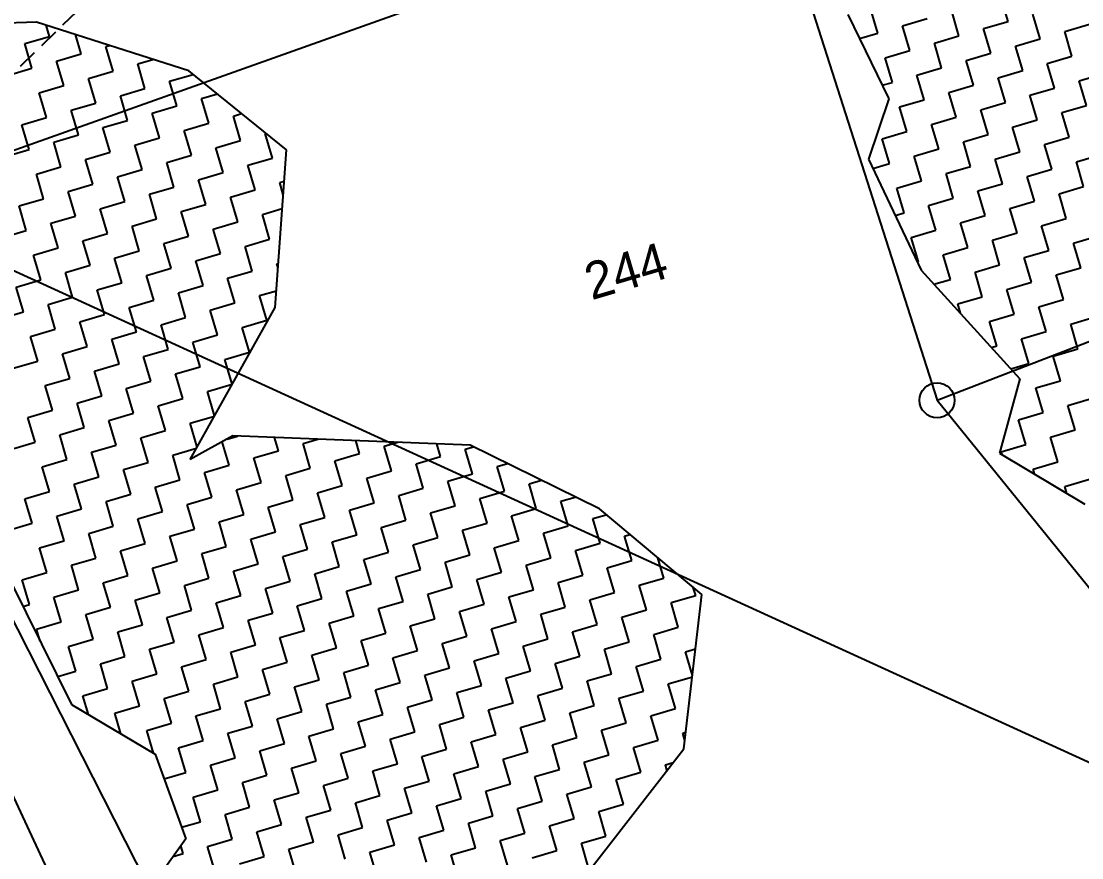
# Model space of a CAD drawing. Header units: metres. Extents: x 283645 to 285797, y 2017393 to 2020400.
# Drawn here: x 284073.8 to 284342.3, y 2018148.1 to 2018359.8 of the extents above; entities that cross this region are included whole.
import ezdxf
from ezdxf.enums import TextEntityAlignment as Align

# ---------------------------------------------------------------- set-up
doc = ezdxf.new("R2010")
doc.units = ezdxf.units.M
doc.linetypes.add('DASHED', pattern=[0.75, 0.5, -0.25])
for name, color, linetype in [('LINE_FOOTPATH', 1, 'DASHED'), ('POLY_HATCH', 12, 'Continuous'), ('POLY_PARCEL', 6, 'Continuous'), ('TEXT_PARCEL', 7, 'Continuous'), ('V_BOUND_LINE', 7, 'Continuous'), ('VILLAGE BOUNDRY', 1, 'Continuous')]:
    doc.layers.add(name, color=color, linetype=linetype)
doc.styles.add('TEXT_MAP', font='', dxfattribs={"height": 2.5})
doc.styles.get('TEXT_MAP').set_extended_font_data('Kruti Dev 050')

msp = doc.modelspace()

# ---------------------------------------------------------------- linework, layer by layer
msp.add_circle((284305.66, 2018263.89), 4.42)
at = {"layer": 'LINE_FOOTPATH', "ltscale": 10}
msp.add_line((284041.31, 2018317.09), (284160.58, 2018432.95), dxfattribs=at)
at = {"layer": 'POLY_HATCH', "linetype": 'Continuous'}
for p, q in [((284323.69, 2018359.78), (284321.85, 2018366.02)), ((284290.68, 2018356.83), (284288.84, 2018363.07)), ((284311.22, 2018356.11), (284309.38, 2018362.34)), ((284296.91, 2018358.67), (284303.15, 2018360.51)), ((284317.45, 2018357.95), (284323.69, 2018359.78)), ((284331.76, 2018355.39), (284329.92, 2018361.62)), ((284080.9, 2018355.99), (284080.06, 2018358.83)), ((284298.75, 2018352.44), (284296.91, 2018358.67)), ((284319.29, 2018351.71), (284317.45, 2018357.95)), ((284337.99, 2018357.22), (284344.23, 2018359.06)), ((284339.83, 2018350.99), (284337.99, 2018357.22)), ((284074.66, 2018354.15), (284080.9, 2018355.99)), ((284088.97, 2018351.59), (284087.54, 2018356.43)), ((284286.03, 2018355.46), (284290.68, 2018356.83)), ((284304.99, 2018354.27), (284311.22, 2018356.11)), ((284306.82, 2018348.04), (284304.99, 2018354.27)), ((284325.52, 2018353.55), (284331.76, 2018355.39)), ((284076.5, 2018347.92), (284074.66, 2018354.15)), ((284082.74, 2018349.75), (284088.97, 2018351.59)), ((284095.2, 2018353.43), (284096.09, 2018353.69)), ((284097.04, 2018347.19), (284095.2, 2018353.43)), ((284292.52, 2018350.6), (284298.75, 2018352.44)), ((284313.06, 2018349.88), (284319.29, 2018351.71)), ((284327.36, 2018347.32), (284325.52, 2018353.55)), ((284084.57, 2018343.52), (284082.74, 2018349.75)), ((284103.27, 2018349.03), (284107.1, 2018350.16)), ((284105.11, 2018342.8), (284103.27, 2018349.03)), ((284294.35, 2018344.36), (284292.52, 2018350.6)), ((284314.89, 2018343.64), (284313.06, 2018349.88)), ((284333.59, 2018349.15), (284339.83, 2018350.99)), ((284335.43, 2018342.92), (284333.59, 2018349.15)), ((284070.27, 2018346.08), (284076.5, 2018347.92)), ((284090.81, 2018345.36), (284097.04, 2018347.19)), ((284111.34, 2018344.63), (284117.28, 2018346.38)), ((284300.59, 2018346.2), (284306.82, 2018348.04)), ((284302.43, 2018339.97), (284300.59, 2018346.2)), ((284321.13, 2018345.48), (284327.36, 2018347.32)), ((284341.67, 2018344.76), (284347.9, 2018346.59)), ((284078.34, 2018341.68), (284084.57, 2018343.52)), ((284092.64, 2018339.12), (284090.81, 2018345.36)), ((284113.18, 2018338.4), (284111.34, 2018344.63)), ((284291.78, 2018343.61), (284294.35, 2018344.36)), ((284308.66, 2018341.81), (284314.89, 2018343.64)), ((284322.96, 2018339.25), (284321.13, 2018345.48)), ((284343.5, 2018338.52), (284341.67, 2018344.76)), ((284080.18, 2018335.45), (284078.34, 2018341.68)), ((284098.88, 2018340.96), (284105.11, 2018342.8)), ((284100.71, 2018334.73), (284098.88, 2018340.96)), ((284119.42, 2018340.24), (284123.44, 2018341.42)), ((284310.5, 2018335.57), (284308.66, 2018341.81)), ((284329.2, 2018341.08), (284335.43, 2018342.92)), ((284331.04, 2018334.85), (284329.2, 2018341.08)), ((284086.41, 2018337.29), (284092.64, 2018339.12)), ((284106.95, 2018336.56), (284113.18, 2018338.4)), ((284121.25, 2018334), (284119.42, 2018340.24)), ((284296.19, 2018338.13), (284302.43, 2018339.97)), ((284316.73, 2018337.41), (284322.96, 2018339.25)), ((284337.27, 2018336.69), (284343.5, 2018338.52)), ((284088.25, 2018331.05), (284086.41, 2018337.29)), ((284108.79, 2018330.33), (284106.95, 2018336.56)), ((284127.49, 2018335.84), (284129.59, 2018336.46)), ((284129.32, 2018329.61), (284127.49, 2018335.84)), ((284298.03, 2018331.9), (284296.19, 2018338.13)), ((284304.26, 2018333.73), (284310.5, 2018335.57)), ((284318.57, 2018331.17), (284316.73, 2018337.41)), ((284339.11, 2018330.45), (284337.27, 2018336.69)), ((284073.94, 2018333.61), (284080.18, 2018335.45)), ((284075.78, 2018327.38), (284073.94, 2018333.61)), ((284094.48, 2018332.89), (284100.71, 2018334.73)), ((284096.32, 2018326.65), (284094.48, 2018332.89)), ((284115.02, 2018332.17), (284121.25, 2018334)), ((284306.1, 2018327.5), (284304.26, 2018333.73)), ((284324.8, 2018333.01), (284331.04, 2018334.85)), ((284326.64, 2018326.78), (284324.8, 2018333.01)), ((284082.01, 2018329.21), (284088.25, 2018331.05)), ((284102.55, 2018328.49), (284108.79, 2018330.33)), ((284116.86, 2018325.93), (284115.02, 2018332.17)), ((284135.56, 2018331.44), (284135.75, 2018331.5)), ((284137.39, 2018325.21), (284135.56, 2018331.44)), ((284291.8, 2018330.06), (284298.03, 2018331.9)), ((284312.33, 2018329.34), (284318.57, 2018331.17)), ((284332.87, 2018328.62), (284339.11, 2018330.45)), ((284083.85, 2018322.98), (284082.01, 2018329.21)), ((284104.39, 2018322.26), (284102.55, 2018328.49)), ((284123.09, 2018327.77), (284129.32, 2018329.61)), ((284124.93, 2018321.54), (284123.09, 2018327.77)), ((284293.63, 2018323.83), (284291.8, 2018330.06)), ((284299.87, 2018325.66), (284306.1, 2018327.5)), ((284314.17, 2018323.1), (284312.33, 2018329.34)), ((284334.71, 2018322.38), (284332.87, 2018328.62)), ((284069.55, 2018325.54), (284075.78, 2018327.38)), ((284090.08, 2018324.82), (284096.32, 2018326.65)), ((284091.92, 2018318.58), (284090.08, 2018324.82)), ((284110.62, 2018324.1), (284116.86, 2018325.93)), ((284131.16, 2018323.37), (284137.39, 2018325.21)), ((284301.7, 2018319.43), (284299.87, 2018325.66)), ((284320.4, 2018324.94), (284326.64, 2018326.78)), ((284322.24, 2018318.71), (284320.4, 2018324.94)), ((284340.94, 2018324.22), (284347.18, 2018326.06)), ((284077.62, 2018321.14), (284083.85, 2018322.98)), ((284098.15, 2018320.42), (284104.39, 2018322.26)), ((284112.46, 2018317.86), (284110.62, 2018324.1)), ((284133, 2018317.14), (284131.16, 2018323.37)), ((284289.39, 2018322.58), (284293.63, 2018323.83)), ((284307.94, 2018321.27), (284314.17, 2018323.1)), ((284328.48, 2018320.54), (284334.71, 2018322.38)), ((284342.78, 2018317.98), (284340.94, 2018324.22)), ((284079.45, 2018314.91), (284077.62, 2018321.14)), ((284099.99, 2018314.19), (284098.15, 2018320.42)), ((284118.69, 2018319.7), (284124.93, 2018321.54)), ((284120.53, 2018313.46), (284118.69, 2018319.7)), ((284295.47, 2018317.59), (284301.7, 2018319.43)), ((284309.77, 2018315.03), (284307.94, 2018321.27)), ((284330.31, 2018314.31), (284328.48, 2018320.54)), ((284085.69, 2018316.75), (284091.92, 2018318.58)), ((284087.52, 2018310.51), (284085.69, 2018316.75)), ((284106.23, 2018316.02), (284112.46, 2018317.86)), ((284126.76, 2018315.3), (284133, 2018317.14)), ((284139.23, 2018318.98), (284140.38, 2018319.32)), ((284140.14, 2018315.9), (284139.23, 2018318.98)), ((284297.31, 2018311.36), (284295.47, 2018317.59)), ((284316.01, 2018316.87), (284322.24, 2018318.71)), ((284317.85, 2018310.64), (284316.01, 2018316.87)), ((284336.55, 2018316.15), (284342.78, 2018317.98)), ((284073.22, 2018313.07), (284079.45, 2018314.91)), ((284093.76, 2018312.35), (284099.99, 2018314.19)), ((284108.06, 2018309.79), (284106.23, 2018316.02)), ((284128.6, 2018309.07), (284126.76, 2018315.3)), ((284303.54, 2018313.2), (284309.77, 2018315.03)), ((284324.08, 2018312.47), (284330.31, 2018314.31)), ((284338.38, 2018309.91), (284336.55, 2018316.15)), ((284075.06, 2018306.84), (284073.22, 2018313.07)), ((284095.59, 2018306.12), (284093.76, 2018312.35)), ((284114.3, 2018311.63), (284120.53, 2018313.46)), ((284116.13, 2018305.39), (284114.3, 2018311.63)), ((284134.83, 2018310.91), (284139.88, 2018312.39)), ((284295.05, 2018310.69), (284297.31, 2018311.36)), ((284305.38, 2018306.96), (284303.54, 2018313.2)), ((284325.92, 2018306.24), (284324.08, 2018312.47)), ((284081.29, 2018308.68), (284087.52, 2018310.51)), ((284083.13, 2018302.44), (284081.29, 2018308.68)), ((284101.83, 2018307.95), (284108.06, 2018309.79)), ((284122.37, 2018307.23), (284128.6, 2018309.07)), ((284136.67, 2018304.67), (284134.83, 2018310.91)), ((284311.61, 2018308.8), (284317.85, 2018310.64)), ((284313.45, 2018302.57), (284311.61, 2018308.8)), ((284332.15, 2018308.08), (284338.38, 2018309.91)), ((284068.82, 2018305), (284075.06, 2018306.84)), ((284089.36, 2018304.28), (284095.59, 2018306.12)), ((284103.67, 2018301.72), (284101.83, 2018307.95)), ((284124.2, 2018301), (284122.37, 2018307.23)), ((284299.14, 2018305.12), (284305.38, 2018306.96)), ((284319.68, 2018304.4), (284325.92, 2018306.24)), ((284333.99, 2018301.84), (284332.15, 2018308.08)), ((284091.2, 2018298.05), (284089.36, 2018304.28)), ((284109.9, 2018303.56), (284116.13, 2018305.39)), ((284111.74, 2018297.32), (284109.9, 2018303.56)), ((284130.44, 2018302.83), (284136.67, 2018304.67)), ((284300.98, 2018298.89), (284299.14, 2018305.12)), ((284321.52, 2018298.17), (284319.68, 2018304.4)), ((284340.22, 2018303.68), (284346.45, 2018305.52)), ((284342.06, 2018297.45), (284340.22, 2018303.68)), ((284076.89, 2018300.61), (284083.13, 2018302.44)), ((284078.73, 2018294.37), (284076.89, 2018300.61)), ((284097.43, 2018299.88), (284103.67, 2018301.72)), ((284117.97, 2018299.16), (284124.2, 2018301)), ((284132.28, 2018296.6), (284130.44, 2018302.83)), ((284307.21, 2018300.73), (284313.45, 2018302.57)), ((284309.05, 2018294.49), (284307.21, 2018300.73)), ((284327.75, 2018300.01), (284333.99, 2018301.84)), ((284084.96, 2018296.21), (284091.2, 2018298.05)), ((284099.27, 2018293.65), (284097.43, 2018299.88)), ((284119.81, 2018292.93), (284117.97, 2018299.16)), ((284138.51, 2018298.44), (284138.88, 2018298.55)), ((284138.8, 2018297.45), (284138.51, 2018298.44)), ((284300.7, 2018298.81), (284300.98, 2018298.89)), ((284315.29, 2018296.33), (284321.52, 2018298.17)), ((284329.59, 2018293.77), (284327.75, 2018300.01)), ((284086.8, 2018289.97), (284084.96, 2018296.21)), ((284105.5, 2018295.49), (284111.74, 2018297.32)), ((284107.34, 2018289.25), (284105.5, 2018295.49)), ((284126.04, 2018294.76), (284132.28, 2018296.6)), ((284317.12, 2018290.1), (284315.29, 2018296.33)), ((284335.82, 2018295.61), (284342.06, 2018297.45)), ((284337.66, 2018289.38), (284335.82, 2018295.61)), ((284072.5, 2018292.53), (284078.73, 2018294.37)), ((284074.33, 2018286.3), (284072.5, 2018292.53)), ((284093.04, 2018291.81), (284099.27, 2018293.65)), ((284113.57, 2018291.09), (284119.81, 2018292.93)), ((284127.88, 2018288.53), (284126.04, 2018294.76)), ((284304.89, 2018293.27), (284309.05, 2018294.49)), ((284323.36, 2018291.93), (284329.59, 2018293.77)), ((284080.57, 2018288.14), (284086.8, 2018289.97)), ((284094.87, 2018285.58), (284093.04, 2018291.81)), ((284115.41, 2018284.86), (284113.57, 2018291.09)), ((284134.11, 2018290.37), (284138.38, 2018291.62)), ((284135.95, 2018284.13), (284134.11, 2018290.37)), ((284310.89, 2018288.26), (284317.12, 2018290.1)), ((284325.19, 2018285.7), (284323.36, 2018291.93)), ((284082.4, 2018281.9), (284080.57, 2018288.14)), ((284101.11, 2018287.41), (284107.34, 2018289.25)), ((284102.94, 2018281.18), (284101.11, 2018287.41)), ((284121.64, 2018286.69), (284127.88, 2018288.53)), ((284311.59, 2018285.9), (284310.89, 2018288.26)), ((284331.43, 2018287.54), (284337.66, 2018289.38)), ((284333.26, 2018281.3), (284331.43, 2018287.54)), ((284068.1, 2018284.46), (284074.33, 2018286.3)), ((284088.64, 2018283.74), (284094.87, 2018285.58)), ((284109.18, 2018283.02), (284115.41, 2018284.86)), ((284123.48, 2018280.46), (284121.64, 2018286.69)), ((284318.96, 2018283.86), (284325.19, 2018285.7)), ((284339.5, 2018283.14), (284345.73, 2018284.98)), ((284076.17, 2018280.07), (284082.4, 2018281.9)), ((284090.48, 2018277.51), (284088.64, 2018283.74)), ((284111.01, 2018276.78), (284109.18, 2018283.02)), ((284129.72, 2018282.3), (284135.95, 2018284.13)), ((284131.55, 2018276.06), (284129.72, 2018282.3)), ((284320.8, 2018277.63), (284318.96, 2018283.86)), ((284341.34, 2018276.91), (284339.5, 2018283.14)), ((284078.01, 2018273.83), (284076.17, 2018280.07)), ((284096.71, 2018279.34), (284102.94, 2018281.18)), ((284098.55, 2018273.11), (284096.71, 2018279.34)), ((284117.25, 2018278.62), (284123.48, 2018280.46)), ((284327.03, 2018279.47), (284333.26, 2018281.3)), ((284328.87, 2018273.23), (284327.03, 2018279.47)), ((284084.24, 2018275.67), (284090.48, 2018277.51)), ((284104.78, 2018274.95), (284111.01, 2018276.78)), ((284119.09, 2018272.39), (284117.25, 2018278.62)), ((284319.46, 2018277.23), (284320.8, 2018277.63)), ((284335.1, 2018275.07), (284341.34, 2018276.91)), ((284071.77, 2018272), (284078.01, 2018273.83)), ((284086.08, 2018269.44), (284084.24, 2018275.67)), ((284106.62, 2018268.71), (284104.78, 2018274.95)), ((284125.32, 2018274.22), (284131.55, 2018276.06)), ((284127.16, 2018267.99), (284125.32, 2018274.22)), ((284336.94, 2018268.84), (284335.1, 2018275.07)), ((284092.31, 2018271.27), (284098.55, 2018273.11)), ((284094.15, 2018265.04), (284092.31, 2018271.27)), ((284112.85, 2018270.55), (284119.09, 2018272.39)), ((284324.31, 2018271.89), (284328.87, 2018273.23)), ((284079.85, 2018267.6), (284086.08, 2018269.44)), ((284100.38, 2018266.88), (284106.62, 2018268.71)), ((284114.69, 2018264.32), (284112.85, 2018270.55)), ((284330.7, 2018267), (284336.94, 2018268.84)), ((284081.68, 2018261.36), (284079.85, 2018267.6)), ((284102.22, 2018260.64), (284100.38, 2018266.88)), ((284120.92, 2018266.15), (284127.16, 2018267.99)), ((284122.75, 2018259.96), (284120.92, 2018266.15)), ((284332.54, 2018260.77), (284330.7, 2018267)), ((284087.92, 2018263.2), (284094.15, 2018265.04)), ((284089.75, 2018256.97), (284087.92, 2018263.2)), ((284108.45, 2018262.48), (284114.69, 2018264.32)), ((284338.78, 2018262.6), (284345.01, 2018264.44)), ((284075.45, 2018259.53), (284081.68, 2018261.36)), ((284095.99, 2018258.81), (284102.22, 2018260.64)), ((284110.29, 2018256.25), (284108.45, 2018262.48)), ((284326.31, 2018258.93), (284332.54, 2018260.77)), ((284340.61, 2018256.37), (284338.78, 2018262.6)), ((284077.29, 2018253.29), (284075.45, 2018259.53)), ((284097.82, 2018252.57), (284095.99, 2018258.81)), ((284116.53, 2018258.08), (284122.72, 2018259.91)), ((284118.31, 2018252.02), (284116.53, 2018258.08)), ((284328.15, 2018252.69), (284326.31, 2018258.93)), ((284083.52, 2018255.13), (284089.75, 2018256.97)), ((284085.36, 2018248.9), (284083.52, 2018255.13)), ((284104.06, 2018254.41), (284110.29, 2018256.25)), ((284334.38, 2018254.53), (284340.61, 2018256.37)), ((284071.05, 2018251.46), (284077.29, 2018253.29)), ((284091.59, 2018250.73), (284097.82, 2018252.57)), ((284105.89, 2018248.17), (284104.06, 2018254.41)), ((284126.43, 2018247.45), (284124.68, 2018253.39)), ((284125.92, 2018254.08), (284128.51, 2018254.84)), ((284138.9, 2018251.13), (284137.91, 2018254.48)), ((284145.14, 2018252.96), (284148.84, 2018254.06)), ((284146.97, 2018246.73), (284145.14, 2018252.96)), ((284159.44, 2018250.4), (284158.47, 2018253.69)), ((284165.67, 2018252.24), (284169.17, 2018253.27)), ((284167.51, 2018246.01), (284165.67, 2018252.24)), ((284179.98, 2018249.68), (284179.03, 2018252.89)), ((284321.91, 2018250.86), (284328.15, 2018252.69)), ((284336.22, 2018248.3), (284334.38, 2018254.53)), ((284093.43, 2018244.5), (284091.59, 2018250.73)), ((284112.13, 2018250.01), (284118.19, 2018251.8)), ((284113.97, 2018243.78), (284112.13, 2018250.01)), ((284132.67, 2018249.29), (284138.9, 2018251.13)), ((284153.21, 2018248.57), (284159.44, 2018250.4)), ((284173.74, 2018247.84), (284179.98, 2018249.68)), ((284186.21, 2018251.52), (284188.33, 2018252.14)), ((284188.05, 2018245.28), (284186.21, 2018251.52)), ((284322.12, 2018250.16), (284321.91, 2018250.86)), ((284079.12, 2018247.06), (284085.36, 2018248.9)), ((284080.96, 2018240.83), (284079.12, 2018247.06)), ((284099.66, 2018246.34), (284105.89, 2018248.17)), ((284120.2, 2018245.62), (284126.43, 2018247.45)), ((284134.5, 2018243.06), (284132.67, 2018249.29)), ((284155.04, 2018242.33), (284153.21, 2018248.57)), ((284175.58, 2018241.61), (284173.74, 2018247.84)), ((284194.28, 2018247.12), (284196.91, 2018247.9)), ((284196.12, 2018240.89), (284194.28, 2018247.12)), ((284329.98, 2018246.46), (284336.22, 2018248.3)), ((284087.19, 2018242.66), (284093.43, 2018244.5)), ((284101.5, 2018240.1), (284099.66, 2018246.34)), ((284122.04, 2018239.38), (284120.2, 2018245.62)), ((284140.74, 2018244.89), (284146.97, 2018246.73)), ((284142.58, 2018238.66), (284140.74, 2018244.89)), ((284161.28, 2018244.17), (284167.51, 2018246.01)), ((284163.11, 2018237.94), (284161.28, 2018244.17)), ((284181.82, 2018243.45), (284188.05, 2018245.28)), ((284330.34, 2018245.24), (284329.98, 2018246.46)), ((284089.03, 2018236.43), (284087.19, 2018242.66)), ((284107.73, 2018241.94), (284113.97, 2018243.78)), ((284109.57, 2018235.71), (284107.73, 2018241.94)), ((284128.27, 2018241.22), (284134.5, 2018243.06)), ((284148.81, 2018240.5), (284155.04, 2018242.33)), ((284169.35, 2018239.77), (284175.58, 2018241.61)), ((284183.65, 2018237.21), (284181.82, 2018243.45)), ((284202.35, 2018242.73), (284205.49, 2018243.65)), ((284204.19, 2018236.49), (284202.35, 2018242.73)), ((284338.05, 2018242.06), (284344.29, 2018243.9)), ((284338.57, 2018240.31), (284338.05, 2018242.06)), ((284074.73, 2018238.99), (284080.96, 2018240.83)), ((284076.56, 2018232.76), (284074.73, 2018238.99)), ((284095.26, 2018238.27), (284101.5, 2018240.1)), ((284115.8, 2018237.54), (284122.04, 2018239.38)), ((284130.11, 2018234.98), (284128.27, 2018241.22)), ((284150.65, 2018234.26), (284148.81, 2018240.5)), ((284171.18, 2018233.54), (284169.35, 2018239.77)), ((284189.89, 2018239.05), (284196.12, 2018240.89)), ((284191.72, 2018232.82), (284189.89, 2018239.05)), ((284210.42, 2018238.33), (284214.07, 2018239.4)), ((284082.8, 2018234.59), (284089.03, 2018236.43)), ((284097.1, 2018232.03), (284095.26, 2018238.27)), ((284117.64, 2018231.31), (284115.8, 2018237.54)), ((284136.34, 2018236.82), (284142.58, 2018238.66)), ((284138.18, 2018230.59), (284136.34, 2018236.82)), ((284156.88, 2018236.1), (284163.11, 2018237.94)), ((284158.72, 2018229.87), (284156.88, 2018236.1)), ((284177.42, 2018235.38), (284183.65, 2018237.21)), ((284197.96, 2018234.65), (284204.19, 2018236.49)), ((284212.26, 2018232.09), (284210.42, 2018238.33)), ((284084.63, 2018228.36), (284082.8, 2018234.59)), ((284103.34, 2018233.87), (284109.57, 2018235.71)), ((284105.17, 2018227.64), (284103.34, 2018233.87)), ((284123.87, 2018233.15), (284130.11, 2018234.98)), ((284144.41, 2018232.42), (284150.65, 2018234.26)), ((284164.95, 2018231.7), (284171.18, 2018233.54)), ((284179.26, 2018229.14), (284177.42, 2018235.38)), ((284199.79, 2018228.42), (284197.96, 2018234.65)), ((284218.5, 2018233.93), (284221.91, 2018234.94)), ((284220.33, 2018227.7), (284218.5, 2018233.93)), ((284070.33, 2018230.92), (284076.56, 2018232.76)), ((284090.87, 2018230.2), (284097.1, 2018232.03)), ((284111.41, 2018229.47), (284117.64, 2018231.31)), ((284125.71, 2018226.91), (284123.87, 2018233.15)), ((284146.25, 2018226.19), (284144.41, 2018232.42)), ((284166.79, 2018225.47), (284164.95, 2018231.7)), ((284185.49, 2018230.98), (284191.72, 2018232.82)), ((284187.33, 2018224.75), (284185.49, 2018230.98)), ((284206.03, 2018230.26), (284212.26, 2018232.09)), ((284078.4, 2018226.52), (284084.63, 2018228.36)), ((284092.7, 2018223.96), (284090.87, 2018230.2)), ((284113.24, 2018223.24), (284111.41, 2018229.47)), ((284131.94, 2018228.75), (284138.18, 2018230.59)), ((284133.78, 2018222.52), (284131.94, 2018228.75)), ((284152.48, 2018228.03), (284158.72, 2018229.87)), ((284173.02, 2018227.31), (284179.26, 2018229.14)), ((284193.56, 2018226.58), (284199.79, 2018228.42)), ((284207.87, 2018224.02), (284206.03, 2018230.26)), ((284226.57, 2018229.53), (284227.91, 2018229.93)), ((284228.4, 2018223.3), (284226.57, 2018229.53)), ((284080.24, 2018220.29), (284078.4, 2018226.52)), ((284098.94, 2018225.8), (284105.17, 2018227.64)), ((284100.78, 2018219.57), (284098.94, 2018225.8)), ((284119.48, 2018225.08), (284125.71, 2018226.91)), ((284140.02, 2018224.35), (284146.25, 2018226.19)), ((284154.32, 2018221.79), (284152.48, 2018228.03)), ((284160.55, 2018223.63), (284166.79, 2018225.47)), ((284174.86, 2018221.07), (284173.02, 2018227.31)), ((284195.4, 2018220.35), (284193.56, 2018226.58)), ((284214.1, 2018225.86), (284220.33, 2018227.7)), ((284215.94, 2018219.63), (284214.1, 2018225.86)), ((284086.47, 2018222.12), (284092.7, 2018223.96)), ((284107.01, 2018221.4), (284113.24, 2018223.24)), ((284121.31, 2018218.84), (284119.48, 2018225.08)), ((284141.85, 2018218.12), (284140.02, 2018224.35)), ((284162.39, 2018217.4), (284160.55, 2018223.63)), ((284181.09, 2018222.91), (284187.33, 2018224.75)), ((284182.93, 2018216.68), (284181.09, 2018222.91)), ((284201.63, 2018222.19), (284207.87, 2018224.02)), ((284222.17, 2018221.46), (284228.4, 2018223.3)), ((284236.47, 2018218.9), (284234.96, 2018224.04)), ((284074, 2018218.45), (284080.24, 2018220.29)), ((284088.31, 2018215.89), (284086.47, 2018222.12)), ((284108.85, 2018215.17), (284107.01, 2018221.4)), ((284127.55, 2018220.68), (284133.78, 2018222.52)), ((284129.39, 2018214.45), (284127.55, 2018220.68)), ((284148.09, 2018219.96), (284154.32, 2018221.79)), ((284168.63, 2018219.23), (284174.86, 2018221.07)), ((284189.16, 2018218.51), (284195.4, 2018220.35)), ((284203.47, 2018215.95), (284201.63, 2018222.19)), ((284224.01, 2018215.23), (284222.17, 2018221.46)), ((284075.84, 2018212.22), (284074, 2018218.45)), ((284094.54, 2018217.73), (284100.78, 2018219.57)), ((284096.38, 2018211.49), (284094.54, 2018217.73)), ((284115.08, 2018217.01), (284121.31, 2018218.84)), ((284135.62, 2018216.28), (284141.85, 2018218.12)), ((284149.92, 2018213.72), (284148.09, 2018219.96)), ((284156.16, 2018215.56), (284162.39, 2018217.4)), ((284170.46, 2018213), (284168.63, 2018219.23)), ((284191, 2018212.28), (284189.16, 2018218.51)), ((284209.7, 2018217.79), (284215.94, 2018219.63)), ((284211.54, 2018211.56), (284209.7, 2018217.79)), ((284230.24, 2018217.07), (284236.47, 2018218.9)), ((284082.07, 2018214.05), (284088.31, 2018215.89)), ((284102.61, 2018213.33), (284108.85, 2018215.17)), ((284116.92, 2018210.77), (284115.08, 2018217.01)), ((284137.46, 2018210.05), (284135.62, 2018216.28)), ((284157.99, 2018209.33), (284156.16, 2018215.56)), ((284176.7, 2018214.84), (284182.93, 2018216.68)), ((284178.53, 2018208.6), (284176.7, 2018214.84)), ((284197.23, 2018214.12), (284203.47, 2018215.95)), ((284217.77, 2018213.39), (284224.01, 2018215.23)), ((284232.08, 2018210.83), (284230.24, 2018217.07)), ((284244.55, 2018214.51), (284243.95, 2018216.53)), ((284074.2, 2018211.73), (284075.84, 2018212.22)), ((284083.91, 2018207.82), (284082.07, 2018214.05)), ((284104.45, 2018207.1), (284102.61, 2018213.33)), ((284123.15, 2018212.61), (284129.39, 2018214.45)), ((284124.99, 2018206.38), (284123.15, 2018212.61)), ((284143.69, 2018211.89), (284149.92, 2018213.72)), ((284164.23, 2018211.16), (284170.46, 2018213)), ((284184.77, 2018210.44), (284191, 2018212.28)), ((284199.07, 2018207.88), (284197.23, 2018214.12)), ((284219.61, 2018207.16), (284217.77, 2018213.39)), ((284238.31, 2018212.67), (284244.55, 2018214.51)), ((284240.15, 2018206.44), (284238.31, 2018212.67)), ((284090.15, 2018209.66), (284096.38, 2018211.49)), ((284091.98, 2018203.42), (284090.15, 2018209.66)), ((284110.68, 2018208.93), (284116.92, 2018210.77)), ((284131.22, 2018208.21), (284137.46, 2018210.05)), ((284145.53, 2018205.65), (284143.69, 2018211.89)), ((284151.76, 2018207.49), (284157.99, 2018209.33)), ((284166.07, 2018204.93), (284164.23, 2018211.16)), ((284186.6, 2018204.21), (284184.77, 2018210.44)), ((284205.31, 2018209.72), (284211.54, 2018211.56)), ((284207.14, 2018203.48), (284205.31, 2018209.72)), ((284225.84, 2018209), (284232.08, 2018210.83)), ((284077.68, 2018205.98), (284083.91, 2018207.82)), ((284098.22, 2018205.26), (284104.45, 2018207.1)), ((284112.52, 2018202.7), (284110.68, 2018208.93)), ((284133.06, 2018201.98), (284131.22, 2018208.21)), ((284153.6, 2018201.26), (284151.76, 2018207.49)), ((284172.3, 2018206.77), (284178.53, 2018208.6)), ((284174.14, 2018200.53), (284172.3, 2018206.77)), ((284192.84, 2018206.04), (284199.07, 2018207.88)), ((284213.38, 2018205.32), (284219.61, 2018207.16)), ((284227.68, 2018202.76), (284225.84, 2018209)), ((284078.58, 2018202.92), (284077.68, 2018205.98)), ((284100.05, 2018199.03), (284098.22, 2018205.26)), ((284118.75, 2018204.54), (284124.99, 2018206.38)), ((284120.59, 2018198.3), (284118.75, 2018204.54)), ((284139.29, 2018203.82), (284145.53, 2018205.65)), ((284159.83, 2018203.09), (284166.07, 2018204.93)), ((284180.37, 2018202.37), (284186.6, 2018204.21)), ((284194.68, 2018199.81), (284192.84, 2018206.04)), ((284215.21, 2018199.09), (284213.38, 2018205.32)), ((284233.92, 2018204.6), (284240.15, 2018206.44)), ((284235.75, 2018198.37), (284233.92, 2018204.6)), ((284085.75, 2018201.59), (284091.98, 2018203.42)), ((284087.59, 2018195.35), (284085.75, 2018201.59)), ((284106.29, 2018200.86), (284112.52, 2018202.7)), ((284126.83, 2018200.14), (284133.06, 2018201.98)), ((284141.13, 2018197.58), (284139.29, 2018203.82)), ((284147.36, 2018199.42), (284153.6, 2018201.26)), ((284161.67, 2018196.86), (284159.83, 2018203.09)), ((284182.21, 2018196.14), (284180.37, 2018202.37)), ((284200.91, 2018201.65), (284207.14, 2018203.48)), ((284202.75, 2018195.41), (284200.91, 2018201.65)), ((284221.45, 2018200.93), (284227.68, 2018202.76)), ((284093.82, 2018197.19), (284100.05, 2018199.03)), ((284108.12, 2018194.63), (284106.29, 2018200.86)), ((284128.66, 2018193.91), (284126.83, 2018200.14)), ((284149.2, 2018193.18), (284147.36, 2018199.42)), ((284167.9, 2018198.7), (284174.14, 2018200.53)), ((284169.74, 2018192.46), (284167.9, 2018198.7)), ((284188.44, 2018197.97), (284194.68, 2018199.81)), ((284208.98, 2018197.25), (284215.21, 2018199.09)), ((284223.28, 2018194.69), (284221.45, 2018200.93)), ((284241.99, 2018200.2), (284244.53, 2018200.95)), ((284243.74, 2018194.24), (284241.99, 2018200.2)), ((284095.66, 2018190.96), (284093.82, 2018197.19)), ((284114.36, 2018196.47), (284120.59, 2018198.3)), ((284116.2, 2018190.23), (284114.36, 2018196.47)), ((284134.9, 2018195.74), (284141.13, 2018197.58)), ((284155.44, 2018195.02), (284161.67, 2018196.86)), ((284175.97, 2018194.3), (284182.21, 2018196.14)), ((284190.28, 2018191.74), (284188.44, 2018197.97)), ((284210.82, 2018191.02), (284208.98, 2018197.25)), ((284229.52, 2018196.53), (284235.75, 2018198.37)), ((284231.36, 2018190.29), (284229.52, 2018196.53)), ((284083.01, 2018194), (284087.59, 2018195.35)), ((284101.89, 2018192.79), (284108.12, 2018194.63)), ((284122.43, 2018192.07), (284128.66, 2018193.91)), ((284136.73, 2018189.51), (284134.9, 2018195.74)), ((284142.97, 2018191.35), (284149.2, 2018193.18)), ((284157.27, 2018188.79), (284155.44, 2018195.02)), ((284177.81, 2018188.07), (284175.97, 2018194.3)), ((284196.51, 2018193.58), (284202.75, 2018195.41)), ((284198.35, 2018187.34), (284196.51, 2018193.58)), ((284217.05, 2018192.85), (284223.28, 2018194.69)), ((284237.59, 2018192.13), (284243.71, 2018193.93)), ((284089.42, 2018189.12), (284095.66, 2018190.96)), ((284103.73, 2018186.56), (284101.89, 2018192.79)), ((284124.27, 2018185.84), (284122.43, 2018192.07)), ((284144.8, 2018185.11), (284142.97, 2018191.35)), ((284163.51, 2018190.63), (284169.74, 2018192.46)), ((284165.34, 2018184.39), (284163.51, 2018190.63)), ((284184.04, 2018189.9), (284190.28, 2018191.74)), ((284204.58, 2018189.18), (284210.82, 2018191.02)), ((284218.89, 2018186.62), (284217.05, 2018192.85)), ((284239.43, 2018185.9), (284237.59, 2018192.13)), ((284090.82, 2018184.37), (284089.42, 2018189.12)), ((284109.96, 2018188.4), (284116.2, 2018190.23)), ((284111.8, 2018182.16), (284109.96, 2018188.4)), ((284130.5, 2018187.67), (284136.73, 2018189.51)), ((284151.04, 2018186.95), (284157.27, 2018188.79)), ((284171.58, 2018186.23), (284177.81, 2018188.07)), ((284185.88, 2018183.67), (284184.04, 2018189.9)), ((284206.42, 2018182.95), (284204.58, 2018189.18)), ((284225.12, 2018188.46), (284231.36, 2018190.29)), ((284226.96, 2018182.22), (284225.12, 2018188.46)), ((284097.49, 2018184.72), (284103.73, 2018186.56)), ((284118.03, 2018184), (284124.27, 2018185.84)), ((284132.34, 2018181.44), (284130.5, 2018187.67)), ((284138.57, 2018183.28), (284144.8, 2018185.11)), ((284152.88, 2018180.72), (284151.04, 2018186.95)), ((284173.41, 2018179.99), (284171.58, 2018186.23)), ((284192.12, 2018185.51), (284198.35, 2018187.34)), ((284193.95, 2018179.27), (284192.12, 2018185.51)), ((284212.65, 2018184.78), (284218.89, 2018186.62)), ((284233.19, 2018184.06), (284239.43, 2018185.9)), ((284099.04, 2018179.48), (284097.49, 2018184.72)), ((284119.87, 2018177.77), (284118.03, 2018184)), ((284140.41, 2018177.04), (284138.57, 2018183.28)), ((284159.11, 2018182.55), (284165.34, 2018184.39)), ((284160.95, 2018176.32), (284159.11, 2018182.55)), ((284179.65, 2018181.83), (284185.88, 2018183.67)), ((284200.19, 2018181.11), (284206.42, 2018182.95)), ((284214.49, 2018178.55), (284212.65, 2018184.78)), ((284235.03, 2018177.83), (284233.19, 2018184.06)), ((284105.56, 2018180.33), (284111.8, 2018182.16)), ((284107.25, 2018174.59), (284105.56, 2018180.33)), ((284126.1, 2018179.6), (284132.34, 2018181.44)), ((284146.64, 2018178.88), (284152.88, 2018180.72)), ((284167.18, 2018178.16), (284173.41, 2018179.99)), ((284181.48, 2018175.6), (284179.65, 2018181.83)), ((284202.02, 2018174.88), (284200.19, 2018181.11)), ((284220.73, 2018180.39), (284226.96, 2018182.22)), ((284222.56, 2018174.15), (284220.73, 2018180.39)), ((284241.26, 2018179.66), (284242.07, 2018179.9)), ((284113.64, 2018175.93), (284119.87, 2018177.77)), ((284127.94, 2018173.37), (284126.1, 2018179.6)), ((284134.17, 2018175.21), (284140.41, 2018177.04)), ((284148.48, 2018172.65), (284146.64, 2018178.88)), ((284169.02, 2018171.92), (284167.18, 2018178.16)), ((284187.72, 2018177.44), (284193.95, 2018179.27)), ((284189.56, 2018171.2), (284187.72, 2018177.44)), ((284208.26, 2018176.71), (284214.49, 2018178.55)), ((284228.8, 2018175.99), (284235.03, 2018177.83)), ((284241.82, 2018177.78), (284241.26, 2018179.66)), ((284115.47, 2018169.69), (284113.64, 2018175.93)), ((284136.01, 2018168.97), (284134.17, 2018175.21)), ((284154.71, 2018174.48), (284160.95, 2018176.32)), ((284156.55, 2018168.25), (284154.71, 2018174.48)), ((284175.25, 2018173.76), (284181.48, 2018175.6)), ((284195.79, 2018173.04), (284202.02, 2018174.88)), ((284210.09, 2018170.48), (284208.26, 2018176.71)), ((284230.63, 2018169.76), (284228.8, 2018175.99)), ((284121.71, 2018171.53), (284127.94, 2018173.37)), ((284142.24, 2018170.81), (284148.48, 2018172.65)), ((284162.78, 2018170.09), (284169.02, 2018171.92)), ((284177.09, 2018167.53), (284175.25, 2018173.76)), ((284197.63, 2018166.8), (284195.79, 2018173.04)), ((284216.33, 2018172.32), (284222.56, 2018174.15)), ((284218.17, 2018166.08), (284216.33, 2018172.32)), ((284236.87, 2018171.59), (284238.86, 2018172.18)), ((284109.96, 2018168.07), (284115.47, 2018169.69)), ((284123.54, 2018165.3), (284121.71, 2018171.53)), ((284129.78, 2018167.14), (284136.01, 2018168.97)), ((284144.08, 2018164.58), (284142.24, 2018170.81)), ((284164.62, 2018163.85), (284162.78, 2018170.09)), ((284183.32, 2018169.36), (284189.56, 2018171.2)), ((284185.16, 2018163.13), (284183.32, 2018169.36)), ((284203.86, 2018168.64), (284210.09, 2018170.48)), ((284224.4, 2018167.92), (284230.63, 2018169.76)), ((284237.29, 2018170.16), (284236.87, 2018171.59)), ((284131.61, 2018160.9), (284129.78, 2018167.14)), ((284150.32, 2018166.41), (284156.55, 2018168.25)), ((284152.15, 2018160.18), (284150.32, 2018166.41)), ((284170.85, 2018165.69), (284177.09, 2018167.53)), ((284191.39, 2018164.97), (284197.63, 2018166.8)), ((284205.7, 2018162.41), (284203.86, 2018168.64)), ((284226.24, 2018161.69), (284224.4, 2018167.92)), ((284117.31, 2018163.46), (284123.54, 2018165.3)), ((284137.85, 2018162.74), (284144.08, 2018164.58)), ((284158.39, 2018162.02), (284164.62, 2018163.85)), ((284172.69, 2018159.46), (284170.85, 2018165.69)), ((284193.23, 2018158.73), (284191.39, 2018164.97)), ((284211.93, 2018164.24), (284218.17, 2018166.08)), ((284213.77, 2018158.01), (284211.93, 2018164.24)), ((284119.15, 2018157.23), (284117.31, 2018163.46)), ((284139.69, 2018156.5), (284137.85, 2018162.74)), ((284160.22, 2018155.78), (284158.39, 2018162.02)), ((284178.93, 2018161.29), (284185.16, 2018163.13)), ((284180.76, 2018155.06), (284178.93, 2018161.29)), ((284199.46, 2018160.57), (284205.7, 2018162.41)), ((284220, 2018159.85), (284226.24, 2018161.69)), ((284125.38, 2018159.06), (284131.61, 2018160.9)), ((284127.22, 2018152.83), (284125.38, 2018159.06)), ((284145.92, 2018158.34), (284152.15, 2018160.18)), ((284147.76, 2018152.11), (284145.92, 2018158.34)), ((284166.46, 2018157.62), (284172.69, 2018159.46)), ((284187, 2018156.9), (284193.23, 2018158.73)), ((284201.3, 2018154.34), (284199.46, 2018160.57)), ((284221.84, 2018153.61), (284220, 2018159.85)), ((284114.36, 2018155.82), (284119.15, 2018157.23)), ((284133.45, 2018154.67), (284139.69, 2018156.5)), ((284153.99, 2018153.94), (284160.22, 2018155.78)), ((284168.29, 2018151.39), (284166.46, 2018157.62)), ((284188.83, 2018150.66), (284187, 2018156.9)), ((284207.53, 2018156.17), (284213.77, 2018158.01)), ((284209.37, 2018149.94), (284207.53, 2018156.17)), ((284135.29, 2018148.43), (284133.45, 2018154.67)), ((284155.83, 2018147.71), (284153.99, 2018153.94)), ((284174.53, 2018153.22), (284180.76, 2018155.06)), ((284176.37, 2018146.99), (284174.53, 2018153.22)), ((284195.07, 2018152.5), (284201.3, 2018154.34)), ((284215.61, 2018151.78), (284221.84, 2018153.61)), ((284114.75, 2018149.16), (284114.17, 2018151.12)), ((284120.98, 2018150.99), (284127.22, 2018152.83)), ((284122.82, 2018144.76), (284120.98, 2018150.99)), ((284141.52, 2018150.27), (284147.76, 2018152.11)), ((284143.36, 2018144.04), (284141.52, 2018150.27)), ((284162.06, 2018149.55), (284168.29, 2018151.39)), ((284182.6, 2018148.83), (284188.83, 2018150.66)), ((284196.9, 2018146.27), (284195.07, 2018152.5)), ((284217.44, 2018145.54), (284215.61, 2018151.78)), ((284112.23, 2018148.41), (284114.75, 2018149.16)), ((284129.05, 2018146.6), (284135.29, 2018148.43)), ((284163.9, 2018143.31), (284162.06, 2018149.55)), ((284184.44, 2018142.59), (284182.6, 2018148.83)), ((284203.14, 2018148.1), (284209.37, 2018149.94))]:
    msp.add_line(p, q, dxfattribs=at)
at = {"layer": 'POLY_HATCH'}
for p, q in [((284283.08, 2018361.53), (284293.44, 2018340.18)), ((284077.66, 2018359.6), (284034.15, 2018357.95)), ((284116.23, 2018347.23), (284077.66, 2018359.6)), ((284140.96, 2018327.3), (284116.23, 2018347.23)), ((284293.44, 2018340.18), (284288.27, 2018324.94)), ((284138.07, 2018287.35), (284140.96, 2018327.3)), ((284288.27, 2018324.94), (284301.64, 2018296.85)), ((284301.64, 2018296.85), (284326.63, 2018269.34)), ((284116.57, 2018248.91), (284138.07, 2018287.35)), ((284326.63, 2018269.34), (284321.49, 2018250.54)), ((284050.51, 2018259.38), (284086.53, 2018186.93)), ((284127.38, 2018254.88), (284116.57, 2018248.91)), ((284187.48, 2018252.57), (284127.38, 2018254.88)), ((284220.19, 2018236.38), (284187.48, 2018252.57)), ((284321.49, 2018250.54), (284343.11, 2018237.59)), ((284246.13, 2018214.7), (284220.19, 2018236.38)), ((284241.57, 2018175.67), (284246.13, 2018214.7)), ((284086.53, 2018186.93), (284107.71, 2018174.32)), ((284212.7, 2018138.54), (284241.57, 2018175.67)), ((284107.71, 2018174.32), (284115.43, 2018152.86)), ((284115.43, 2018152.86), (284106.51, 2018140.46))]:
    msp.add_line(p, q, dxfattribs=at)
at = {"layer": 'POLY_PARCEL'}
for p, q in [((284263.78, 2018394.87), (284305.66, 2018263.89)), ((284034.34, 2018313.82), (284258.99, 2018393.78)), ((284305.66, 2018263.89), (284484.61, 2018333.13)), ((284384.87, 2018153.6), (284034.34, 2018313.82)), ((284305.66, 2018263.89), (284397.11, 2018151.13))]:
    msp.add_line(p, q, dxfattribs=at)
at = {"layer": 'V_BOUND_LINE'}
msp.add_line((284013.01, 2018323.41), (284144.65, 2018064.91), dxfattribs=at)
at = {"layer": 'VILLAGE BOUNDRY'}
msp.add_line((284011.81, 2018291.87), (284125.26, 2018048.97), dxfattribs=at)

# ---------------------------------------------------------------- texts
at = {"layer": 'TEXT_PARCEL', "style": 'TEXT_MAP'}
msp.add_text('244', height=9.358, rotation=16.4202, dxfattribs=at).set_placement((284226.85, 2018296.69), align=Align.MIDDLE)

doc.saveas('drawing.dxf')
